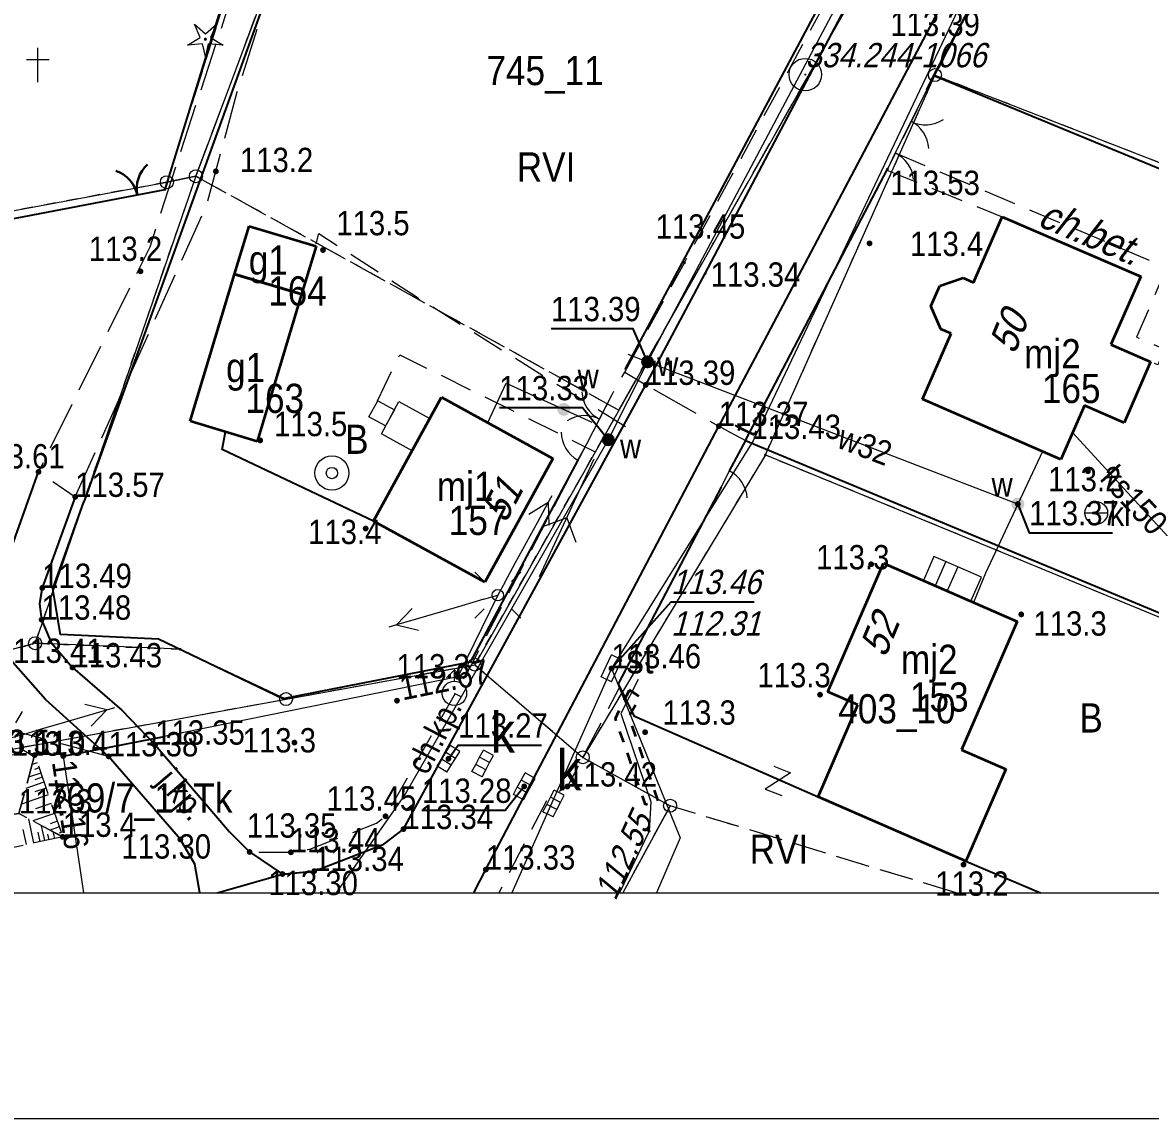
# Model space of a CAD drawing. Extents: x 6512885 to 6513481, y 5959590 to 5960000.
# Drawn here: x 6513321 to 6513390.5, y 5959590.2 to 5959657.7 of the extents above; entities that cross this region are included whole.
import ezdxf
from ezdxf.enums import TextEntityAlignment as Align

# ---------------------------------------------------------------- set-up
doc = ezdxf.new("R2010")
doc.units = 0
doc.header["$MEASUREMENT"] = 0
for name, pattern in [('0.7_0.7', [1.4, 0.7, -0.7]), ('2.0_1.0', [3, 2, -1]), ('217-1000', [2.8, 2.1, -0.7]), ('218-1000', [1.4, 0.7, -0.7]), ('219-1000', [0]), ('ktok02-1000', [0]), ('ktok04-1000', [0]), ('mz1.8_0.7', [2.5, 1.8, -0.7]), ('mz3.0_1.0', [4, 3, -1])]:
    doc.linetypes.add(name, pattern=pattern)
doc.layers.get('0').update_dxf_attribs({"color": 2, "linetype": 'CONTINUOUS', "lineweight": 5})
for name, color, linetype in [('000 Inne (niezydentyfikowane)', 7, 'CONTINUOUS'), ('121-Punkt osnowy szczegółowej', 7, 'CONTINUOUS'), ('121-Punkt osnowy szczegółowej-Atr103', 7, 'CONTINUOUS'), ('202-Punkt graniczny stabilizowany trwale', 7, 'CONTINUOUS'), ('203-Punkt załamania granicy działki nie stabilizowany', 7, 'CONTINUOUS'), ('210-Oznaczenie użytku', 7, 'CONTINUOUS'), ('211-Nr działki', 7, 'CONTINUOUS'), ('217-Granica konturu klasyfikcyjnego', 7, 'CONTINUOUS'), ('218-Granica użytku', 7, 'CONTINUOUS'), ('219-Linia granicy', 7, 'CONTINUOUS'), ('238-Punkt adresowy budynku', 7, 'CONTINUOUS'), ('312-Budynek (powierzchnia)', 7, 'CONTINUOUS'), ('312-Numer ewidencyjny budynku', 7, 'CONTINUOUS'), ('312-Numer ewidencyjny budynku-Atr124', 7, 'CONTINUOUS'), ('352-schody (powierzchnia)', 7, 'CONTINUOUS'), ('403-Punkt określonej wysokości', 7, 'CONTINUOUS'), ('403-Punkt określonej wysokości-Atr2', 7, 'CONTINUOUS'), ('433-Chodnik', 7, 'CONTINUOUS'), ('516-Kierunek linii eN-SEPOW', 7, 'CONTINUOUS'), ('626-Punkt rzędnej przewodu-STPOD', 7, 'CONTINUOUS'), ('626-Punkt rzędnej przewodu-STPOD-Atr2', 7, 'CONTINUOUS'), ('626-Punkt rzędnej przewodu-STPOD-Atr3', 7, 'CONTINUOUS'), ('905-Brama w ogrodzeniu', 7, 'CONTINUOUS'), ('945-Cmentarz chrześcijański', 7, 'CONTINUOUS'), ('991-Przehaczenie', 7, 'CONTINUOUS'), ('brama (linia)', 7, 'CONTINUOUS'), ('brama (linia) - symbol', 7, 'CONTINUOUS'), ('chodnik (powierzchnia)', 7, 'CONTINUOUS'), ('chodnik (powierzchnia)-Atr17', 7, 'CONTINUOUS'), ('drzewo iglaste (punkt)', 7, 'CONTINUOUS'), ('furtka (linia)', 7, 'CONTINUOUS'), ('furtka (linia) - symbol', 7, 'CONTINUOUS'), ('hydrant (punkt)', 7, 'CONTINUOUS'), ('inny obiekt trwale związany z budynkiem (powierzchnia)', 7, 'CONTINUOUS'), ('jezdnia (powierzchnia)', 7, 'CONTINUOUS'), ('jezdnia (powierzchnia)-Atr17', 7, 'CONTINUOUS'), ('kratka ściekowa (punkt)', 7, 'CONTINUOUS'), ('kratka ściekowa (punkt)-Atr17', 7, 'CONTINUOUS'), ('krawężnik (linia)', 7, 'CONTINUOUS'), ('latarnia na słupie lub maszcie (punkt)', 7, 'CONTINUOUS'), ('ogrodzenie trwałe (linia)', 7, 'CONTINUOUS'), ('osadnik kanalizacji lokalnej (dół Chambeau) (punkt)', 7, 'CONTINUOUS'), ('osadnik kanalizacji lokalnej (dół Chambeau) (punkt)-Atr17', 7, 'CONTINUOUS'), ('przepust (powierzchnia)', 7, 'CONTINUOUS'), ('przewód elektroenergetyczny (linia)', 7, 'CONTINUOUS'), ('przewód elektroenergetyczny niskiego napięcia (linia) - symbol', 7, 'CONTINUOUS'), ('przewód kanalizacyjny (linia)', 7, 'CONTINUOUS'), ('przewód kanalizacyjny (linia)-Atr1', 7, 'CONTINUOUS'), ('przewód telekomunikacyjny (linia)', 7, 'CONTINUOUS'), ('przewód telekomunikacyjny (linia)-Atr1', 7, 'CONTINUOUS'), ('przewód wodociągowy (linia)', 7, 'CONTINUOUS'), ('przewód wodociągowy (linia)-Atr1', 7, 'CONTINUOUS'), ('punkt o określonej wysokości (sieć elektroenergetyczna)', 7, 'CONTINUOUS'), ('punkt o określonej wysokości (sieć elektroenergetyczna)-Atr2', 7, 'CONTINUOUS'), ('punkt o określonej wysokości (sieć kanalizacyjna)', 7, 'CONTINUOUS'), ('punkt o określonej wysokości (sieć kanalizacyjna)-Atr2', 7, 'CONTINUOUS'), ('punkt o określonej wysokości (sieć wodociągowa)', 7, 'CONTINUOUS'), ('punkt o określonej wysokości (sieć wodociągowa)-Atr2', 7, 'CONTINUOUS'), ('punkt wysokościowy naturalny', 7, 'CONTINUOUS'), ('punkt wysokościowy naturalny-Atr2', 7, 'CONTINUOUS'), ('punkt wysokościowy sztuczny', 7, 'CONTINUOUS'), ('punkt wysokościowy sztuczny-Atr2', 7, 'CONTINUOUS'), ('Ramki i opis wydruku', 7, 'CONTINUOUS'), ('rura ochronna - przewód elektroenergetyczny (linia)', 7, 'CONTINUOUS'), ('skarpa nieumocniona (powierzchnia)', 7, 'CONTINUOUS'), ('studnia (punkt)', 7, 'CONTINUOUS'), ('szafa sterownicza - siec telekomunikacyjna (punkt)', 7, 'CONTINUOUS'), ('szafa sterownicza - siec telekomunikacyjna (punkt)-Atr17', 7, 'CONTINUOUS'), ('słup (punkt)', 7, 'CONTINUOUS'), ('zasuwa - siec wodociągowa (punkt)', 7, 'CONTINUOUS'), ('zasuwa - siec wodociągowa (punkt)-Atr17', 7, 'CONTINUOUS')]:
    doc.layers.add(name, color=color, linetype=linetype)
doc.styles.get("Standard").update_dxf_attribs({"font": 'txt', "width": 0.75})
doc.linetypes.add('902-1000', pattern='A,5,0,[1,ksztalty.shx,S=1,R=0,X=0,Y=0],5', length=10)

# ---------------------------------------------------------------- blocks, each defined once
blk = doc.blocks.new('SM011')
at = {"color": 0, "linetype": 'Continuous', "lineweight": 13}
for p, q in [((-0.848, 0.848), (-1.414, 1.414)), ((0.849, 0.848), (1.414, 1.414)), ((-0.848, -0.849), (-1.414, -1.414)), ((0.849, -0.849), (1.414, -1.414))]:
    blk.add_line(p, q, dxfattribs=at)
blk = doc.blocks.new('PW01')
at = {"linetype": 'Continuous', "lineweight": 13}
h = blk.add_hatch(color=0, dxfattribs=at)
edge = h.paths.add_edge_path()
edge.add_arc((0, 0), 0.18, 0, 360)
blk = doc.blocks.new('945')
at = {"color": 0, "linetype": 'Continuous', "lineweight": 0}
for p, q in [((0, 1.4), (0, 2.1)), ((-0.7, 1.4), (0.7, 1.4)), ((0, 0), (0, 1.4))]:
    blk.add_line(p, q, dxfattribs=at)
blk = doc.blocks.new('PW02')
at = {"linetype": 'Continuous', "lineweight": 13}
h = blk.add_hatch(color=0, dxfattribs=at)
edge = h.paths.add_edge_path()
edge.add_arc((0, 0), 0.18, 0, 360)
blk = doc.blocks.new('905')
at = {"color": 0, "linetype": 'Continuous', "lineweight": 30}
for centre, start, end in [((-2, 0), 0, 60), ((2, 0), 120, 180)]:
    blk.add_arc(centre, 2, start, end, dxfattribs=at)
blk = doc.blocks.new('OP011')
at = {"linetype": 'Continuous', "lineweight": 13}
h = blk.add_hatch(color=0, dxfattribs=at)
edge = h.paths.add_edge_path()
edge.add_arc((0, 0), 0.1, 0, 360)
at = {"color": 0, "linetype": 'Continuous', "lineweight": 13}
for p, q in [((-0.324, 0.105), (-0.679, 0.935)), ((-0.679, 0.935), (0, 0.341)), ((0, 0.341), (0.679, 0.935)), ((0.679, 0.935), (0.324, 0.105)), ((-1.099, -0.357), (-0.324, 0.105)), ((0.324, 0.105), (1.099, -0.357)), ((-0.2, -0.275), (-1.099, -0.357)), ((-0.2, -0.275), (0, -1.155)), ((0, -1.155), (0.2, -0.275)), ((1.099, -0.357), (0.2, -0.275))]:
    blk.add_line(p, q, dxfattribs=at)
blk = doc.blocks.new('US13')
at = {"color": 0, "linetype": 'Continuous', "lineweight": 13}
for radius in [1.05, 0.35]:
    blk.add_circle((0, 0), radius, dxfattribs=at)
blk = doc.blocks.new('US05')
at = {"color": 0, "linetype": 'Continuous', "lineweight": 13}
for p, q in [((-0.75, -0.35), (-0.75, 0.35)), ((-0.75, 0.35), (-0.25, 0.35)), ((-0.25, -0.35), (-0.25, 0.35)), ((-0.25, 0.35), (0.25, 0.35)), ((0.25, -0.35), (0.25, 0.35)), ((0.25, 0.35), (0.75, 0.35)), ((0.75, -0.35), (0.75, 0.35)), ((-0.75, -0.35), (-0.25, -0.35)), ((-0.25, -0.35), (0.25, -0.35)), ((0.25, -0.35), (0.75, -0.35))]:
    blk.add_line(p, q, dxfattribs=at)
blk = doc.blocks.new('US02')
at = {"color": 0, "linetype": 'Continuous', "lineweight": 13}
for p, q in [((0, 1.45), (-0.495, 0.955)), ((0, 0.75), (0, 1.45)), ((0, 1.45), (0.495, 0.955))]:
    blk.add_line(p, q, dxfattribs=at)
blk.add_circle((0, 0), 0.75, dxfattribs=at)
blk = doc.blocks.new('SM04')
at = {"color": 0, "linetype": 'Continuous', "lineweight": 13}
blk.add_circle((0, 0), 0.35, dxfattribs=at)
blk = doc.blocks.new('516')
at = {"color": 0, "linetype": 'Continuous', "lineweight": 0}
for p, q in [((5.05, 0), (3.919, 1.131)), ((1.05, 0), (9.05, 0)), ((5.05, 0), (3.919, -1.131))]:
    blk.add_line(p, q, dxfattribs=at)
blk = doc.blocks.new('US25')
at = {"linetype": 'Continuous', "lineweight": 13}
h = blk.add_hatch(color=0, dxfattribs=at)
edge = h.paths.add_edge_path()
edge.add_arc((0, 0), 0.4, 0, 360)
blk = doc.blocks.new('621')
at = {"linetype": 'Continuous', "lineweight": 0}
h = blk.add_hatch(color=0, dxfattribs=at)
edge = h.paths.add_edge_path()
edge.add_arc((0, 0), 0.1, 0, 360)
blk = doc.blocks.new('US19')
at = {"color": 0, "linetype": 'Continuous', "lineweight": 13}
for p, q in [((-0.75, -0.35), (-0.75, 0.35)), ((-0.75, 0.35), (0.75, 0.35)), ((0.75, -0.35), (0.75, 0.35)), ((-0.75, -0.35), (0.75, -0.35))]:
    blk.add_line(p, q, dxfattribs=at)
blk = doc.blocks.new('801')
at = {"linetype": 'Continuous', "lineweight": 0}
h = blk.add_hatch(color=0, dxfattribs=at)
edge = h.paths.add_edge_path()
edge.add_arc((0, 0), 0.09, 0, 360)
blk = doc.blocks.new('991')
at = {"color": 0, "linetype": 'Continuous', "lineweight": 0}
for p, q in [((-0.55, 0.75), (0.55, 0.75)), ((0.55, 0.75), (-0.55, -0.75)), ((-0.55, -0.75), (0.55, -0.75))]:
    blk.add_line(p, q, dxfattribs=at)
blk = doc.blocks.new('US07')
at = {"color": 0, "linetype": 'Continuous', "lineweight": 13}
blk.add_line((-0.7, 0), (0.7, 0), dxfattribs=at)
blk.add_circle((0, 0), 0.7, dxfattribs=at)
blk = doc.blocks.new('OK02')
at = {"color": 0, "linetype": 'Continuous', "lineweight": 0}
for centre, start, end in [((-2, 0), 0, 60), ((2, 0), 120, 180)]:
    blk.add_arc(centre, 2, start, end, dxfattribs=at)
blk = doc.blocks.new('OK04')
at = {"color": 0, "linetype": 'Continuous', "lineweight": 0}
blk.add_arc((2, 0), 2, 120, 180, dxfattribs=at)
blk = doc.blocks.new('PE04')
at = {"color": 0, "linetype": 'Continuous', "lineweight": 13}
for p, q in [((6.5, 0), (5.288, 0.7)), ((0.9, 0), (0, 0)), ((0.9, 0), (2.3, 0)), ((2.3, 0), (3.7, 0)), ((3.7, 0), (5.1, 0)), ((5.1, 0), (6.5, 0)), ((6.5, 0), (5.288, -0.7)), ((6.5, 0), (7, 0))]:
    blk.add_line(p, q, dxfattribs=at)
blk = doc.blocks.new('203')
at = {"linetype": 'Continuous', "lineweight": 0}
h = blk.add_hatch(color=0, dxfattribs=at)
edge = h.paths.add_edge_path()
edge.add_arc((0, 0), 0.09, 0, 360)
blk = doc.blocks.new('202')
at = {"color": 0, "linetype": 'Continuous', "lineweight": 0}
blk.add_circle((0, 0), 0.4, dxfattribs=at)
blk = doc.blocks.new('121')
at = {"linetype": 'Continuous', "lineweight": 0}
h = blk.add_hatch(color=0, dxfattribs=at)
edge = h.paths.add_edge_path()
edge.add_arc((0, 0), 0.065, 0, 360)
at = {"color": 0, "linetype": 'Continuous', "lineweight": 0}
blk.add_circle((0, 0), 1, dxfattribs=at)

msp = doc.modelspace()

# ---------------------------------------------------------------- linework, layer by layer
at = {"layer": '000 Inne (niezydentyfikowane)', "color": 7, "linetype": 'Continuous', "lineweight": 13}
for p, q in [((6513321.93, 5959612.11), (6513321.61, 5959612)), ((6513322.04, 5959611.79), (6513321.77, 5959611.7)), ((6513322.15, 5959611.47), (6513321.4, 5959611.22)), ((6513322.24, 5959611.21), (6513321.78, 5959611.05)), ((6513322.34, 5959610.91), (6513321.22, 5959610.52)), ((6513322.47, 5959610.55), (6513321.78, 5959610.32)), ((6513322.61, 5959610.12), (6513320.95, 5959609.55)), ((6513323, 5959608.99), (6513321.65, 5959608.53)), ((6513322.79, 5959609.6), (6513321.83, 5959609.27)), ((6513321.73, 5959607.16), (6513321.42, 5959608.65)), ((6513323.17, 5959608.5), (6513322.72, 5959608.35)), ((6513321.27, 5959607.06), (6513321.07, 5959608)), ((6513322.1, 5959607.24), (6513321.98, 5959607.83)), ((6513322.4, 5959607.31), (6513322.2, 5959608.23)), ((6513322.66, 5959607.36), (6513322.59, 5959607.71)), ((6513323.29, 5959608.15), (6513322.72, 5959607.96)), ((6513323.01, 5959607.44), (6513322.92, 5959607.85)), ((6513323.41, 5959607.81), (6513323.28, 5959607.76))]:
    msp.add_line(p, q, dxfattribs=at)
at = {"layer": '217-Granica konturu klasyfikcyjnego', "color": 3, "linetype": '217-1000', "lineweight": 13, "flags": 128}
for points in [[(6513356.63, 5959732.11), (6513329.92, 5959647.88)], [(6513331.71, 5959648.25), (6513341.55, 5959674.57)], [(6513357.77, 5959633.83), (6513374.85, 5959664)], [(6513329.92, 5959647.88), (6513331.71, 5959648.25)], [(6513331.71, 5959648.25), (6513357.77, 5959633.83)], [(6513360.93, 5959609.46), (6513358.015, 5959604.09)], [(6513378.559, 5959604.09), (6513360.93, 5959609.46)]]:
    msp.add_lwpolyline(points, dxfattribs=at)
at = {"layer": '218-Granica użytku', "color": 3, "linetype": '218-1000', "lineweight": 13, "flags": 128}
for points in [[(6513356.63, 5959732.11), (6513329.92, 5959647.88)], [(6513396.08, 5959690.18), (6513377.25, 5959654.48)], [(6513331.71, 5959648.25), (6513341.55, 5959674.57)], [(6513357.77, 5959633.83), (6513374.85, 5959664)], [(6513366.8, 5959631.07), (6513377.25, 5959654.48)], [(6513377.25, 5959654.48), (6513395.57, 5959647.35)], [(6513329.92, 5959647.88), (6513277.51, 5959638.15)], [(6513321.8, 5959619.47), (6513331.71, 5959648.25)], [(6513331.71, 5959648.25), (6513329.92, 5959647.88)], [(6513357.77, 5959633.83), (6513331.71, 5959648.25)], [(6513348.89, 5959618.15), (6513357.77, 5959633.83)], [(6513366.8, 5959631.07), (6513355.55, 5959612.44)], [(6513404.55, 5959615.53), (6513366.8, 5959631.07)], [(6513277.66, 5959607.36), (6513321.8, 5959619.47)], [(6513321.8, 5959619.47), (6513330.73, 5959619.1)], [(6513330.73, 5959619.1), (6513337.26, 5959616.03)], [(6513337.26, 5959616.03), (6513348.89, 5959618.15)], [(6513348.89, 5959618.15), (6513355.55, 5959612.44)], [(6513319.71, 5959612.83), (6513337.26, 5959616.03)], [(6513355.55, 5959612.44), (6513360.93, 5959609.46)], [(6513360.93, 5959609.46), (6513358.015, 5959604.09)], [(6513378.559, 5959604.09), (6513360.93, 5959609.46)]]:
    msp.add_lwpolyline(points, dxfattribs=at)
at = {"layer": '219-Linia granicy', "color": 7, "linetype": '219-1000', "lineweight": 13, "flags": 128}
for points in [[(6513356.63, 5959732.11), (6513329.92, 5959647.88)], [(6513377.25, 5959654.48), (6513396.08, 5959690.18)], [(6513341.55, 5959674.57), (6513331.71, 5959648.25)], [(6513374.85, 5959664), (6513348.89, 5959618.15)], [(6513366.8, 5959631.07), (6513377.25, 5959654.48)], [(6513377.25, 5959654.48), (6513403.33, 5959644.33)], [(6513277.51, 5959638.15), (6513329.92, 5959647.88)], [(6513331.71, 5959648.25), (6513321.8, 5959619.47)], [(6513331.71, 5959648.25), (6513329.92, 5959647.88)], [(6513366.8, 5959631.07), (6513355.55, 5959612.44)], [(6513366.8, 5959631.07), (6513404.55, 5959615.53)], [(6513321.8, 5959619.47), (6513277.66, 5959607.36)], [(6513330.73, 5959619.1), (6513321.8, 5959619.47)], [(6513330.73, 5959619.1), (6513337.26, 5959616.03)], [(6513337.26, 5959616.03), (6513348.89, 5959618.15)], [(6513348.89, 5959618.15), (6513355.55, 5959612.44)], [(6513319.71, 5959612.83), (6513337.26, 5959616.03)], [(6513355.55, 5959612.44), (6513360.93, 5959609.46)], [(6513360.93, 5959609.46), (6513358.015, 5959604.09)]]:
    msp.add_lwpolyline(points, dxfattribs=at)
at = {"layer": '312-Budynek (powierzchnia)', "color": 7, "linetype": 'Continuous', "lineweight": 35, "flags": 128}
for points in [[(6513334.09, 5959642.21), (6513334.99, 5959645.17)], [(6513334.99, 5959645.17), (6513339.11, 5959643.94)], [(6513379.63, 5959641.7), (6513381.4, 5959645.75)], [(6513381.4, 5959645.75), (6513389.93, 5959642.06)], [(6513339.11, 5959643.94), (6513338.21, 5959640.97)], [(6513331.35, 5959633.15), (6513334.09, 5959642.21)], [(6513334.09, 5959642.21), (6513338.21, 5959640.97)], [(6513338.21, 5959640.97), (6513334.09, 5959642.21)], [(6513377.56, 5959641.5), (6513378.98, 5959641.98)], [(6513378.98, 5959641.98), (6513379.63, 5959641.7)], [(6513389.93, 5959642.06), (6513388.1, 5959637.87)], [(6513338.21, 5959640.97), (6513335.48, 5959631.9)], [(6513377, 5959640.24), (6513377.56, 5959641.5)], [(6513377.62, 5959638.82), (6513377, 5959640.24)], [(6513376.48, 5959634.51), (6513378.25, 5959638.55)], [(6513378.25, 5959638.55), (6513377.62, 5959638.82)], [(6513388.1, 5959637.87), (6513390.53, 5959636.82)], [(6513390.53, 5959636.82), (6513388.91, 5959633.06)], [(6513342.66, 5959626.99), (6513346.85, 5959634.63)], [(6513346.85, 5959634.63), (6513353.71, 5959630.86)], [(6513385.01, 5959630.8), (6513376.48, 5959634.51)], [(6513386.46, 5959634.12), (6513385.01, 5959630.8)], [(6513388.91, 5959633.06), (6513386.46, 5959634.12)], [(6513335.48, 5959631.9), (6513331.35, 5959633.15)], [(6513353.71, 5959630.86), (6513349.52, 5959623.24)], [(6513349.52, 5959623.24), (6513342.66, 5959626.99)], [(6513370.64, 5959616.48), (6513374.08, 5959624.4)], [(6513374.08, 5959624.4), (6513382.32, 5959620.82)], [(6513382.32, 5959620.82), (6513378.88, 5959612.9)], [(6513372.5, 5959615.67), (6513370.64, 5959616.48)], [(6513370.05, 5959610.01), (6513372.5, 5959615.67)], [(6513378.88, 5959612.9), (6513381.61, 5959611.71)], [(6513381.61, 5959611.71), (6513379.16, 5959606.05)], [(6513379.16, 5959606.05), (6513370.05, 5959610.01)]]:
    msp.add_lwpolyline(points, dxfattribs=at)
at = {"layer": '352-schody (powierzchnia)', "color": 7, "linetype": 'Continuous', "lineweight": 18}
for p, q in [((6513377.19, 5959624.82), (6513376.54, 5959623.33)), ((6513378.66, 5959624.18), (6513377.19, 5959624.82)), ((6513377.92, 5959624.5), (6513377.27, 5959623.01)), ((6513378.66, 5959624.18), (6513378.01, 5959622.69)), ((6513380.12, 5959623.55), (6513378.66, 5959624.18)), ((6513376.54, 5959623.33), (6513378.01, 5959622.69)), ((6513379.47, 5959622.06), (6513380.12, 5959623.55)), ((6513378.01, 5959622.69), (6513379.47, 5959622.06))]:
    msp.add_line(p, q, dxfattribs=at)
at = {"layer": '626-Punkt rzędnej przewodu-STPOD-Atr2', "color": 30, "flags": 128}
msp.add_lwpolyline([(6513357.32, 5959617.92), (6513360.99, 5959622.03), (6513366.113, 5959622.03)], dxfattribs=at)
at = {"layer": 'brama (linia)', "color": 7, "linetype": 'ktok02-1000', "lineweight": 18, "flags": 128}
for points in [[(6513376.76, 5959653.58), (6513374.79, 5959649.68)], [(6513355.79, 5959631.75), (6513357.36, 5959634.8)]]:
    msp.add_lwpolyline(points, dxfattribs=at)
at = {"layer": 'chodnik (powierzchnia)', "color": 7, "linetype": '2.0_1.0', "lineweight": 18, "flags": 128}
for points in [[(6513358.13, 5959636.17), (6513361.81, 5959642.91), (6513372.06, 5959661.81), (6513373.63, 5959664.72), (6513377.86, 5959672.59), (6513380.29, 5959677.32), (6513380.91, 5959678.58), (6513382.67, 5959681.81), (6513385.08, 5959686.37), (6513389.9, 5959695.46), (6513396.35, 5959707.51), (6513401.08, 5959716.48), (6513403.08, 5959720.64)], [(6513407.54, 5959715.02), (6513409.02, 5959714.41), (6513405.56, 5959708.06), (6513405.4, 5959708.14), (6513403.25, 5959704.13), (6513399.56, 5959697.19), (6513397.43, 5959692.83), (6513396.11, 5959690.14), (6513392.91, 5959684.09), (6513390.82, 5959680.17), (6513390.2, 5959679.03), (6513387.85, 5959674.55), (6513387.3, 5959673.54), (6513377.19, 5959654.45), (6513374.33, 5959648.69), (6513365.58, 5959631.96), (6513363.93, 5959632.85), (6513375.95, 5959655.54), (6513385.74, 5959674.13), (6513391.68, 5959685.1), (6513395.8, 5959692.87), (6513398.64, 5959698.23), (6513401.94, 5959704.42), (6513407.54, 5959715.03), (6513409.02, 5959714.41)], [(6513374.79, 5959649.68), (6513391.53, 5959642.62), (6513389.68, 5959638.33), (6513391.4, 5959637.59), (6513390.99, 5959636.62), (6513390.53, 5959636.82)], [(6513374.28, 5959648.63), (6513381.4, 5959645.75)], [(6513339.11, 5959644.09), (6513339.29, 5959644.72), (6513345.28, 5959640.83), (6513354.93, 5959634.83), (6513358.19, 5959632.83)], [(6513342.9, 5959634.41), (6513344.27, 5959637.25), (6513356.32, 5959631.27)], [(6513348.831, 5959604.09), (6513349.57, 5959605.52), (6513363.93, 5959632.85), (6513365.58, 5959631.96), (6513364.58, 5959630.09), (6513364.08, 5959629.09), (6513357.72, 5959616.96), (6513357.8, 5959616.72), (6513354.6, 5959610.64), (6513353.4, 5959609.94), (6513350.377, 5959604.09)]]:
    msp.add_lwpolyline(points, dxfattribs=at)
msp.add_lwpolyline([(6513337.04, 5959605.25), (6513335.02, 5959606.61), (6513337.56, 5959606.59), (6513338.73, 5959606.79), (6513342.84, 5959608.38), (6513343.39, 5959608.81), (6513348.62, 5959618.02), (6513355.79, 5959631.75), (6513357.36, 5959634.8), (6513358.13, 5959636.17), (6513359.43, 5959635.39), (6513344.5, 5959608.02), (6513343.29, 5959607.08), (6513339, 5959605.43)], close=True, dxfattribs=at)
at = {"layer": 'furtka (linia)', "color": 7, "linetype": 'ktok04-1000', "lineweight": 18, "flags": 128}
for points in [[(6513374.79, 5959649.68), (6513374.33, 5959648.69)], [(6513355.24, 5959630.76), (6513355.79, 5959631.75)], [(6513364.58, 5959630.09), (6513364.08, 5959629.09)]]:
    msp.add_lwpolyline(points, dxfattribs=at)
at = {"layer": 'inny obiekt trwale związany z budynkiem (powierzchnia)', "color": 7, "linetype": 'Continuous', "lineweight": 18, "flags": 128}
for points in [[(6513343.95, 5959633.85), (6513343.4, 5959632.86), (6513342.37, 5959633.43), (6513342.91, 5959634.41)], [(6513346.13, 5959633.32), (6513345.04, 5959631.32), (6513343.14, 5959632.37), (6513344.22, 5959634.36)]]:
    msp.add_lwpolyline(points, close=True, dxfattribs=at)
at = {"layer": 'jezdnia (powierzchnia)', "color": 7, "linetype": 'mz3.0_1.0', "lineweight": 18, "flags": 128}
for points in [[(6513359.86, 5959744.34), (6513358.04, 5959736.83), (6513355.96, 5959728.42), (6513349.86, 5959709.34), (6513345.27, 5959695.22), (6513340.9, 5959681.9), (6513336.9, 5959668.77), (6513333.6, 5959658.39), (6513331.71, 5959652.67), (6513328.86, 5959643.88), (6513322.01, 5959630.03)], [(6513324.27, 5959628.49), (6513332.4, 5959646.56), (6513334.25, 5959653.44), (6513338.96, 5959668.33), (6513342.38, 5959679.32), (6513345.41, 5959688.97), (6513347.23, 5959694.13), (6513351.48, 5959707.63), (6513358.1, 5959728.04), (6513360.9, 5959737.22), (6513362.56, 5959743.18)], [(6513333.016, 5959604.09), (6513337.04, 5959605.25), (6513339, 5959605.43), (6513343.29, 5959607.08), (6513344.5, 5959608.02), (6513359.43, 5959635.39), (6513363.93, 5959632.85), (6513349.57, 5959605.52), (6513348.831, 5959604.09)], [(6513331.959, 5959604.09), (6513331.65, 5959605.85), (6513330.75, 5959607.38), (6513326.33, 5959612.5), (6513322.43, 5959616.01), (6513320.44, 5959618.26), (6513319.64, 5959620.17), (6513319.45, 5959621.98), (6513319.83, 5959623.92), (6513322.01, 5959630.03), (6513324.27, 5959628.49), (6513322.24, 5959622.88), (6513322.07, 5959621.91), (6513322.2, 5959620.92), (6513322.78, 5959619.51), (6513324.1, 5959617.98), (6513327.14, 5959615.35), (6513329.2, 5959613.22), (6513333.77, 5959607.84), (6513335.02, 5959606.61), (6513337.04, 5959605.25), (6513333.016, 5959604.09)]]:
    msp.add_lwpolyline(points, dxfattribs=at)
msp.add_lwpolyline([(6513326.33, 5959612.5), (6513314.74, 5959615.6), (6513288.98, 5959607.39), (6513288, 5959609.99), (6513314.5, 5959618.6), (6513320.44, 5959618.26), (6513322.43, 5959616.01)], close=True, dxfattribs=at)
at = {"layer": 'krawężnik (linia)', "color": 7, "linetype": 'Continuous', "lineweight": 25, "flags": 128}
for points in [[(6513363.92, 5959632.79), (6513366.17, 5959637.04), (6513375.95, 5959655.54), (6513385.74, 5959674.13), (6513391.68, 5959685.1), (6513395.8, 5959692.87), (6513398.64, 5959698.23), (6513401.94, 5959704.42), (6513407.54, 5959715.03), (6513412.59, 5959725.76)], [(6513359.37, 5959635.28), (6513363.09, 5959642.25), (6513374.6, 5959664.06), (6513381.95, 5959677.86), (6513391.06, 5959695.04), (6513397.69, 5959707.49), (6513402.92, 5959717.3), (6513407.08, 5959724.16)], [(6513333.016, 5959604.09), (6513337.04, 5959605.25), (6513339, 5959605.43), (6513343.29, 5959607.08), (6513344.5, 5959608.02), (6513359.43, 5959635.39)], [(6513348.831, 5959604.09), (6513349.57, 5959605.52), (6513363.93, 5959632.85)], [(6513331.959, 5959604.09), (6513331.65, 5959605.85), (6513330.75, 5959607.38), (6513326.33, 5959612.5), (6513322.43, 5959616.01), (6513320.44, 5959618.26), (6513319.64, 5959620.17), (6513319.45, 5959621.98), (6513319.83, 5959623.92), (6513322.01, 5959630.03)], [(6513324.27, 5959628.49), (6513322.24, 5959622.88), (6513322.07, 5959621.91), (6513322.2, 5959620.92), (6513322.78, 5959619.51), (6513324.1, 5959617.98), (6513327.14, 5959615.35), (6513329.2, 5959613.22), (6513333.77, 5959607.84), (6513335.02, 5959606.61), (6513337.04, 5959605.25)]]:
    msp.add_lwpolyline(points, dxfattribs=at)
at = {"layer": 'ogrodzenie trwałe (linia)', "color": 7, "linetype": '902-1000', "lineweight": 25, "flags": 128}
for points in [[(6513329.79, 5959647.36), (6513338.77, 5959676.48), (6513357.86, 5959736.47), (6513328.26, 5959747.56), (6513316.66, 5959751.53)], [(6513329.8, 5959647.41), (6513230.04, 5959628.31), (6513237, 5959647.74), (6513253.99, 5959695.83), (6513263.92, 5959692.2)], [(6513341.55, 5959674.57), (6513324.81, 5959628.18)], [(6513376.76, 5959653.58), (6513377.19, 5959654.45), (6513387.3, 5959673.54)], [(6513377.86, 5959672.59), (6513373.63, 5959664.72), (6513371.89, 5959662.09), (6513361.69, 5959642.97), (6513358.15, 5959636.34)], [(6513377.19, 5959654.45), (6513400.85, 5959644.7), (6513415.45, 5959638.51), (6513418.25, 5959637.33), (6513424.64, 5959635.07), (6513453.2, 5959624.95), (6513459.01, 5959646.03), (6513461.42, 5959654.61), (6513464.19, 5959664.74), (6513459.29, 5959666.53)], [(6513365.58, 5959631.96), (6513374.33, 5959648.69)], [(6513342.66, 5959626.99), (6513333.32, 5959631.41), (6513333.53, 5959632.49)], [(6513365.58, 5959631.96), (6513364.58, 5959630.09)], [(6513365.58, 5959631.96), (6513404.56, 5959615.73)], [(6513355.24, 5959630.76), (6513348.61, 5959618.3), (6513337.07, 5959616.05), (6513329.4, 5959619.72), (6513323.36, 5959620), (6513322.9, 5959622.82), (6513324.81, 5959628.18)], [(6513364.08, 5959629.09), (6513357.72, 5959616.96), (6513358.7, 5959614.99), (6513370.05, 5959610.01)], [(6513379.16, 5959606.05), (6513383.764, 5959604.09)]]:
    msp.add_lwpolyline(points, dxfattribs=at)
at = {"layer": 'przepust (powierzchnia)', "color": 7, "linetype": '0.7_0.7', "lineweight": 35, "flags": 128}
msp.add_lwpolyline([(6513358.41, 5959616.6), (6513359.09, 5959616.16), (6513358.39, 5959614.92), (6513360.18, 5959609.73), (6513359.41, 5959609.52), (6513357.56, 5959614.84), (6513358.42, 5959616.59)], dxfattribs=at)
at = {"layer": 'przewód elektroenergetyczny (linia)', "color": 1, "linetype": 'Continuous', "lineweight": 18, "flags": 128}
msp.add_lwpolyline([(6513350.31, 5959622.43), (6513347.84, 5959617.4), (6513329.64, 5959613.71), (6513323.53, 5959612.52), (6513324.787, 5959604.09)], dxfattribs=at)
at = {"layer": 'przewód kanalizacyjny (linia)', "color": 34, "linetype": 'Continuous', "lineweight": 18, "flags": 128}
msp.add_lwpolyline([(6513385.73, 5959632.45), (6513391.62, 5959626.03), (6513392.28, 5959625.38), (6513396.28, 5959623.19), (6513410.19, 5959616.93)], dxfattribs=at)
at = {"layer": 'przewód telekomunikacyjny (linia)', "color": 30, "linetype": 'Continuous', "lineweight": 18, "flags": 128}
for points in [[(6513447.77, 5959833.31), (6513440.6, 5959809.59), (6513434.5, 5959789.48), (6513424.57, 5959753.28), (6513421.76, 5959745.47), (6513403.96, 5959706.74), (6513404.04, 5959703.94), (6513381.43, 5959664.34), (6513366.04, 5959631.94), (6513357.32, 5959617.92), (6513351.176, 5959604.09)], [(6513357.32, 5959617.92), (6513361.56, 5959607.48), (6513360.085, 5959604.09)], [(6513358.97, 5959617.23), (6513357.9, 5959615.14), (6513359.74, 5959609.69), (6513359.63, 5959607.9), (6513357.814, 5959604.09)]]:
    msp.add_lwpolyline(points, dxfattribs=at)
at = {"layer": 'przewód wodociągowy (linia)', "color": 5, "linetype": 'Continuous', "lineweight": 18, "flags": 128}
for points in [[(6513406.05, 5959724.75), (6513386.07, 5959686.83), (6513359.54, 5959636.81), (6513357.12, 5959632.01), (6513348.05, 5959616.17), (6513344.6, 5959610.18), (6513340.361, 5959604.09)], [(6513382.36, 5959628.05), (6513358.34, 5959637.27)], [(6513349.69, 5959633.07), (6513350.83, 5959635.5), (6513356.1, 5959633.1)], [(6513383.88, 5959631.29), (6513380.37, 5959623.78), (6513379.63, 5959621.99)], [(6513348.05, 5959616.17), (6513347.64, 5959616.38)]]:
    msp.add_lwpolyline(points, dxfattribs=at)
at = {"layer": 'punkt o określonej wysokości (sieć kanalizacyjna)-Atr2', "color": 7, "flags": 128}
for points in [[(6513347.27, 5959612.35), (6513347.87, 5959613.19), (6513353.003, 5959613.19)], [(6513351.94, 5959610.65), (6513350.76, 5959609.17), (6513345.637, 5959609.17)]]:
    msp.add_lwpolyline(points, dxfattribs=at)
at = {"layer": 'punkt o określonej wysokości (sieć wodociągowa)-Atr2', "color": 7, "flags": 128}
for points in [[(6513359.54, 5959636.81), (6513358.65, 5959638.85), (6513353.591, 5959638.85)], [(6513357.12, 5959632.01), (6513355.53, 5959633.98), (6513350.407, 5959633.98)], [(6513382.36, 5959628.05), (6513383.06, 5959626.27), (6513388.193, 5959626.27)]]:
    msp.add_lwpolyline(points, dxfattribs=at)
at = {"layer": 'Ramki i opis wydruku', "color": 7, "linetype": 'Continuous', "lineweight": 13, "flags": 128}
for points in [[(6512889.3, 5959590.19), (6513473.02, 5959590.19), (6513473.02, 5959999.99), (6512889.3, 5959999.99)], [(6512889.3, 5959604.09), (6513473.02, 5959604.09), (6513473.02, 5959968.09), (6512889.3, 5959968.09)]]:
    msp.add_lwpolyline(points, close=True, dxfattribs=at)
at = {"layer": 'rura ochronna - przewód elektroenergetyczny (linia)', "color": 1, "linetype": 'Continuous', "lineweight": 25, "flags": 128}
msp.add_lwpolyline([(6513323.53, 5959612.52), (6513329.64, 5959613.71)], dxfattribs=at)
at = {"layer": 'skarpa nieumocniona (powierzchnia)', "color": 7, "linetype": 'mz1.8_0.7', "lineweight": 18, "flags": 128}
for points in [[(6513321.77, 5959612.58), (6513320.8, 5959608.98), (6513308.19, 5959607.23), (6513296.87, 5959604.09), (6513289.83, 5959604.09), (6513289.78, 5959606.29), (6513308.29, 5959611.22), (6513318.18, 5959612.65)], [(6513323.5, 5959607.54), (6513320.8, 5959608.98), (6513321.77, 5959612.58)], [(6513323.5, 5959607.54), (6513308.84, 5959604.41), (6513307.74, 5959604.09), (6513296.87, 5959604.09), (6513308.19, 5959607.23), (6513320.8, 5959608.98)]]:
    msp.add_lwpolyline(points, close=True, dxfattribs=at)

# ---------------------------------------------------------------- block references
at = {"layer": '121-Punkt osnowy szczegółowej', "color": 7, "linetype": 'Continuous', "lineweight": 13}
msp.add_blockref('121', (6513369.26, 5959654.51), dxfattribs=at)
at = {"layer": '202-Punkt graniczny stabilizowany trwale', "color": 7, "linetype": 'Continuous', "lineweight": 13}
for p in [(6513377.25, 5959654.48), (6513331.71, 5959648.25), (6513329.92, 5959647.88), (6513321.8, 5959619.47), (6513348.89, 5959618.15), (6513337.26, 5959616.03), (6513355.55, 5959612.44), (6513360.93, 5959609.46)]:
    msp.add_blockref('202', p, dxfattribs=at)
at = {"layer": '203-Punkt załamania granicy działki nie stabilizowany', "color": 7, "linetype": 'Continuous', "lineweight": 13}
for p in [(6513366.8, 5959631.07), (6513330.73, 5959619.1)]:
    msp.add_blockref('203', p, dxfattribs=at)
at = {"layer": '403-Punkt określonej wysokości', "color": 7, "linetype": 'Continuous', "lineweight": 18}
for p in [(6513375.95, 5959655.54), (6513374.33, 5959648.69), (6513361.81, 5959642.91), (6513363.09, 5959642.25), (6513365.58, 5959631.96)]:
    msp.add_blockref('801', p, dxfattribs=at)
at = {"layer": '516-Kierunek linii eN-SEPOW', "color": 7, "linetype": 'Continuous', "lineweight": 13, "rotation": 65.217}
msp.add_blockref('516', (6513352.45, 5959622.62), dxfattribs=at)
at = {"layer": '626-Punkt rzędnej przewodu-STPOD', "color": 30, "linetype": 'Continuous', "lineweight": 13}
for p in [(6513357.32, 5959617.92), (6513359.63, 5959607.9)]:
    msp.add_blockref('621', p, dxfattribs=at)
at = {"layer": '905-Brama w ogrodzeniu', "color": 7, "linetype": 'Continuous', "lineweight": 25, "rotation": 11.633}
msp.add_blockref('905', (6513328.1, 5959647.08), dxfattribs=at)
at = {"layer": '945-Cmentarz chrześcijański', "color": 7, "linetype": 'Continuous', "lineweight": 13}
msp.add_blockref('945', (6513321.96, 5959654.05), dxfattribs=at)
at = {"layer": '991-Przehaczenie', "color": 7, "linetype": 'Continuous', "lineweight": 13, "rotation": 339.141}
msp.add_blockref('991', (6513367.57, 5959610.99), dxfattribs=at)
at = {"layer": 'brama (linia) - symbol', "color": 7, "linetype": 'Continuous', "lineweight": 18}
for p, rotation in [((6513375.775, 5959651.63), 243.2), ((6513356.575, 5959633.275), 62.76300000000001)]:
    msp.add_blockref('OK02', p, dxfattribs=dict(at, rotation=rotation))
at = {"layer": 'drzewo iglaste (punkt)', "color": 94, "linetype": 'Continuous', "lineweight": 13}
msp.add_blockref('OP011', (6513332.29, 5959656.69), dxfattribs=at)
at = {"layer": 'furtka (linia) - symbol', "color": 7, "linetype": 'Continuous', "lineweight": 18}
for p, rotation in [((6513374.79, 5959649.68), 245.078), ((6513355.24, 5959630.76), 60.94500000000001), ((6513364.58, 5959630.09), 243.435)]:
    msp.add_blockref('OK04', p, dxfattribs=dict(at, rotation=rotation))
at = {"layer": 'hydrant (punkt)', "color": 7, "linetype": 'Continuous', "lineweight": 18}
msp.add_blockref('US02', (6513347.64, 5959616.38), dxfattribs=at)
at = {"layer": 'kratka ściekowa (punkt)', "color": 7, "linetype": 'Continuous', "lineweight": 18}
for p, rotation in [((6513347.27, 5959612.35), 57.587), ((6513349.38, 5959612.06), 62.15199999999999), ((6513351.94, 5959610.65), 61.525), ((6513353.75, 5959609.6), 62.86500000000001)]:
    msp.add_blockref('US05', p, dxfattribs=dict(at, rotation=rotation))
at = {"layer": 'latarnia na słupie lub maszcie (punkt)', "color": 7, "linetype": 'Continuous', "lineweight": 18}
msp.add_blockref('SM011', (6513350.31, 5959622.43), dxfattribs=at)
at = {"layer": 'latarnia na słupie lub maszcie (punkt)', "color": 7, "linetype": 'Continuous', "lineweight": 18, "rotation": 14.107}
msp.add_blockref('SM011', (6513319.99, 5959613.54), dxfattribs=at)
at = {"layer": 'osadnik kanalizacji lokalnej (dół Chambeau) (punkt)', "color": 7, "linetype": 'Continuous', "lineweight": 18}
msp.add_blockref('US07', (6513387.19, 5959627.5), dxfattribs=at)
at = {"layer": 'przewód elektroenergetyczny niskiego napięcia (linia) - symbol', "color": 1, "linetype": 'Continuous', "lineweight": 18}
for p, rotation in [((6513350.31, 5959622.43), 61.432), ((6513350.31, 5959622.43), 196.341), ((6513319.99, 5959613.54), 16.341)]:
    msp.add_blockref('PE04', p, dxfattribs=dict(at, rotation=rotation))
at = {"layer": 'punkt o określonej wysokości (sieć elektroenergetyczna)', "color": 1, "linetype": 'Continuous', "lineweight": 13}
for p in [(6513347.84, 5959617.4), (6513323.53, 5959612.52)]:
    msp.add_blockref('PW01', p, dxfattribs=at)
at = {"layer": 'punkt o określonej wysokości (sieć kanalizacyjna)', "color": 34, "linetype": 'Continuous', "lineweight": 13}
for p, rotation in [((6513347.27, 5959612.35), 57.587), ((6513351.94, 5959610.65), 61.525)]:
    msp.add_blockref('PW01', p, dxfattribs=dict(at, rotation=rotation))
at = {"layer": 'punkt o określonej wysokości (sieć wodociągowa)', "color": 5, "linetype": 'Continuous', "lineweight": 13}
for p in [(6513359.54, 5959636.81), (6513357.12, 5959632.01)]:
    msp.add_blockref('PW01', p, dxfattribs=at)
at = {"layer": 'punkt o określonej wysokości (sieć wodociągowa)', "color": 5, "linetype": 'Continuous', "lineweight": 13, "rotation": 65.85}
msp.add_blockref('PW01', (6513382.36, 5959628.05), dxfattribs=at)
at = {"layer": 'punkt wysokościowy naturalny', "color": 7, "linetype": 'Continuous', "lineweight": 13}
for p in [(6513332.94, 5959648.55), (6513339.54, 5959643.7), (6513373.22, 5959644.11), (6513328.29, 5959642.39), (6513335.67, 5959631.97), (6513386.68, 5959630.07), (6513342.17, 5959626.54), (6513373.32, 5959624.34), (6513382.57, 5959621.25), (6513344.1, 5959615.93), (6513370.17, 5959616.3), (6513359.39, 5959613.99), (6513337.78, 5959613.35), (6513321.77, 5959612.58), (6513323.5, 5959607.54), (6513379.01, 5959605.83)]:
    msp.add_blockref('PW01', p, dxfattribs=at)
at = {"layer": 'punkt wysokościowy sztuczny', "color": 7, "linetype": 'Continuous', "lineweight": 13}
for p in [(6513359.43, 5959635.39), (6513363.93, 5959632.85), (6513322.01, 5959630.03), (6513324.27, 5959628.49), (6513322.24, 5959622.88), (6513322.2, 5959620.92), (6513324.1, 5959617.98), (6513357.32, 5959617.92), (6513329.2, 5959613.22), (6513326.33, 5959612.5), (6513354.6, 5959610.64), (6513343.39, 5959608.81), (6513344.5, 5959608.02), (6513330.75, 5959607.38), (6513335.02, 5959606.61), (6513337.56, 5959606.59), (6513339, 5959605.43), (6513349.57, 5959605.52), (6513337.04, 5959605.25)]:
    msp.add_blockref('PW02', p, dxfattribs=at)
at = {"layer": 'studnia (punkt)', "color": 7, "linetype": 'Continuous', "lineweight": 18}
msp.add_blockref('US13', (6513340.09, 5959629.96), dxfattribs=at)
at = {"layer": 'szafa sterownicza - siec telekomunikacyjna (punkt)', "color": 7, "linetype": 'Continuous', "lineweight": 18, "rotation": 64.384}
msp.add_blockref('US19', (6513357.32, 5959617.92), dxfattribs=at)
at = {"layer": 'słup (punkt)', "color": 7, "linetype": 'Continuous', "lineweight": 18}
msp.add_blockref('SM04', (6513350.31, 5959622.43), dxfattribs=at)
at = {"layer": 'zasuwa - siec wodociągowa (punkt)', "color": 7, "linetype": 'Continuous', "lineweight": 13}
for p in [(6513359.54, 5959636.81), (6513357.12, 5959632.01)]:
    msp.add_blockref('US25', p, dxfattribs=at)
for p, rotation in [((6513354.38, 5959633.88), 336.269), ((6513382.36, 5959628.05), 65.85)]:
    msp.add_blockref('US25', p, dxfattribs=dict(at, rotation=rotation))

# ---------------------------------------------------------------- texts
at = {"layer": '121-Punkt osnowy szczegółowej-Atr103', "color": 7, "oblique": 15, "width": 0.9}
msp.add_text('334.244-1066', height=1.5, dxfattribs=at).set_placement((6513369.26, 5959654.51), align=Align.BOTTOM_LEFT)
at = {"layer": '210-Oznaczenie użytku', "color": 3, "linetype": 'Continuous', "lineweight": 18, "width": 0.9}
for s, p in [('RVI', (6513351.48, 5959647.92)), ('B', (6513340.9, 5959631.14)), ('B', (6513386.15, 5959613.97)), ('Tk', (6513331.55, 5959609.04)), ('RVI', (6513365.83, 5959605.88))]:
    msp.add_text(s, height=1.8, dxfattribs=at).set_placement(p)
at = {"layer": '211-Nr działki', "color": 7, "linetype": 'Continuous', "lineweight": 18, "width": 0.9}
msp.add_text('745_11', height=1.8, dxfattribs=at).set_placement((6513349.61, 5959653.86))
for s, p in [('403_10', (6513378.52, 5959614.53)), ('769/7_11', (6513331.55, 5959609.04))]:
    msp.add_text(s, height=1.8, dxfattribs=at).set_placement(p, align=Align.RIGHT)
at = {"layer": '238-Punkt adresowy budynku', "color": 7, "linetype": 'Continuous', "lineweight": 18, "oblique": 15, "width": 0.9}
for s, rotation, p in [('50', 67.832, (6513380.95, 5959639.01)), ('52', 67.311, (6513372.99, 5959620.33))]:
    msp.add_text(s, height=1.8, rotation=rotation, dxfattribs=at).set_placement(p, align=Align.TOP_CENTER)
msp.add_text('51', height=1.8, rotation=62.051, dxfattribs=at).set_placement((6513351.35, 5959627.87), align=Align.CENTER)
at = {"layer": '312-Numer ewidencyjny budynku', "color": 7, "linetype": 'Continuous', "lineweight": 18, "width": 0.9}
for s, p in [('164', (6513336.16, 5959642.08)), ('165', (6513383.84, 5959636.07)), ('163', (6513334.76, 5959635.46)), ('157', (6513347.29, 5959627.94)), ('153', (6513375.71, 5959617.06))]:
    msp.add_text(s, height=1.8, dxfattribs=at).set_placement(p, align=Align.TOP_LEFT)
at = {"layer": '312-Numer ewidencyjny budynku-Atr124', "color": 7, "width": 0.9}
for s, p in [('g1', (6513336.17, 5959643.08)), ('mj2', (6513384.49, 5959637.31)), ('g1', (6513334.77, 5959636.46)), ('mj1', (6513348.3, 5959629.14)), ('mj2', (6513376.9, 5959618.48))]:
    msp.add_text(s, height=1.8, dxfattribs=at).set_placement(p, align=Align.MIDDLE_CENTER)
at = {"layer": '403-Punkt określonej wysokości-Atr2', "color": 7, "width": 0.9}
for s, p in [('113.39', (6513374.5, 5959656.89)), ('113.53', (6513374.5, 5959647.09)), ('113.45', (6513360.04, 5959644.4)), ('113.34', (6513363.43, 5959641.44)), ('113.43', (6513365.94, 5959632.06))]:
    msp.add_text(s, height=1.5, dxfattribs=at).set_placement(p)
at = {"layer": '433-Chodnik', "color": 7, "linetype": 'Continuous', "lineweight": 18, "oblique": 15, "width": 0.9}
msp.add_text('ch.bet.', height=1.8, rotation=-22.867, dxfattribs=at).set_placement((6513383.48, 5959645.23))
at = {"layer": '626-Punkt rzędnej przewodu-STPOD-Atr2', "color": 30, "oblique": 15, "width": 0.9}
msp.add_text('113.46', height=1.5, dxfattribs=at).set_placement((6513360.99, 5959622.045), align=Align.BOTTOM_LEFT)
msp.add_text('112.55', height=1.5, rotation=65.322, dxfattribs=at).set_placement((6513357.56, 5959603.55))
at = {"layer": '626-Punkt rzędnej przewodu-STPOD-Atr3', "color": 30, "oblique": 15, "width": 0.9}
msp.add_text('112.31', height=1.5, dxfattribs=at).set_placement((6513360.99, 5959619.495), align=Align.BOTTOM_LEFT)
at = {"layer": 'chodnik (powierzchnia)-Atr17', "color": 7, "width": 0.9}
msp.add_text('ch.kp.', height=1.5, rotation=62.674, dxfattribs=at).set_placement((6513345.95, 5959611.28))
at = {"layer": 'jezdnia (powierzchnia)-Atr17', "color": 7, "width": 0.9}
msp.add_text('j.kp.', height=1.5, rotation=310.345, dxfattribs=at).set_placement((6513329.22, 5959610.92))
at = {"layer": 'kratka ściekowa (punkt)-Atr17', "color": 7, "width": 0.9}
for p in [(6513349.87, 5959612.72), (6513353.95, 5959610.41)]:
    msp.add_text('k', height=2.5, dxfattribs=at).set_placement(p)
at = {"layer": 'osadnik kanalizacji lokalnej (dół Chambeau) (punkt)-Atr17', "color": 7, "width": 0.9}
msp.add_text('kl', height=1.5, dxfattribs=at).set_placement((6513388.01, 5959626.7))
at = {"layer": 'przewód kanalizacyjny (linia)-Atr1', "color": 34, "width": 0.9}
msp.add_text('ks150', height=1.5, rotation=-47.466, dxfattribs=at).set_placement((6513387.91, 5959630.07), align=Align.MIDDLE_LEFT)
at = {"layer": 'przewód telekomunikacyjny (linia)-Atr1', "color": 30, "width": 0.9}
msp.add_text('t', height=1.5, rotation=64.592, dxfattribs=at).set_placement((6513366.1, 5959632.08))
at = {"layer": 'przewód wodociągowy (linia)-Atr1', "color": 5, "width": 0.9}
msp.add_text('w32', height=1.5, rotation=-20.992, dxfattribs=at).set_placement((6513371.39, 5959632.26), align=Align.MIDDLE_LEFT)
at = {"layer": 'punkt o określonej wysokości (sieć elektroenergetyczna)-Atr2', "color": 1, "width": 0.9}
for s, rotation, p in [('112.67', 11.461, (6513344.3, 5959616.68)), ('112.16', 278.478, (6513323.57, 5959612.26))]:
    msp.add_text(s, height=1.5, rotation=rotation, dxfattribs=at).set_placement(p, align=Align.MIDDLE_LEFT)
at = {"layer": 'punkt o określonej wysokości (sieć kanalizacyjna)-Atr2', "color": 34, "width": 0.9}
for s, p in [('113.27', (6513347.87, 5959613.205)), ('113.28', (6513345.637, 5959609.185))]:
    msp.add_text(s, height=1.5, dxfattribs=at).set_placement(p, align=Align.BOTTOM_LEFT)
at = {"layer": 'punkt o określonej wysokości (sieć wodociągowa)-Atr2', "color": 5, "width": 0.9}
for s, p in [('113.39', (6513353.591, 5959638.865)), ('113.33', (6513350.407, 5959633.995)), ('113.37', (6513383.06, 5959626.285))]:
    msp.add_text(s, height=1.5, dxfattribs=at).set_placement(p, align=Align.BOTTOM_LEFT)
at = {"layer": 'punkt wysokościowy naturalny-Atr2', "color": 7, "width": 0.9}
for s, p in [('113.2', (6513334.42, 5959648.5)), ('113.5', (6513340.36, 5959644.61)), ('113.2', (6513325.11, 5959643.03)), ('113.4', (6513375.71, 5959643.33)), ('113.5', (6513336.52, 5959632.23)), ('113.2', (6513384.22, 5959628.83)), ('113.4', (6513338.62, 5959625.58)), ('113.3', (6513369.93, 5959624.02)), ('113.3', (6513383.32, 5959619.94)), ('113.3', (6513344.07, 5959617.3)), ('113.3', (6513366.31, 5959616.75)), ('113.3', (6513360.46, 5959614.45)), ('113.5', (6513318.18, 5959612.65)), ('113.0', (6513320.37, 5959612.54)), ('113.4', (6513321.77, 5959612.58)), ('113.3', (6513334.59, 5959612.74)), ('112.3', (6513320.8, 5959608.98)), ('113.4', (6513323.5, 5959607.54)), ('113.2', (6513377.27, 5959603.91))]:
    msp.add_text(s, height=1.5, dxfattribs=at).set_placement(p)
at = {"layer": 'punkt wysokościowy sztuczny-Atr2', "color": 7, "width": 0.9}
for s, p in [('113.39', (6513359.43, 5959635.39)), ('113.37', (6513363.93, 5959632.85)), ('113.61', (6513318.1, 5959630.24)), ('113.57', (6513324.27, 5959628.49)), ('113.49', (6513322.24, 5959622.88)), ('113.48', (6513322.2, 5959620.92)), ('113.41', (6513320.44, 5959618.26)), ('113.43', (6513324.1, 5959617.98)), ('113.46', (6513357.32, 5959617.92)), ('113.35', (6513329.2, 5959613.22)), ('113.38', (6513326.33, 5959612.5)), ('113.42', (6513354.6, 5959610.64)), ('113.45', (6513339.76, 5959609.16)), ('113.35', (6513334.85, 5959607.49)), ('113.34', (6513344.5, 5959608.02)), ('113.30', (6513327.12, 5959606.2)), ('113.44', (6513337.56, 5959606.59)), ('113.34', (6513339, 5959605.43)), ('113.33', (6513349.57, 5959605.52)), ('113.30', (6513336.17, 5959603.95))]:
    msp.add_text(s, height=1.5, dxfattribs=at).set_placement(p)
at = {"layer": 'szafa sterownicza - siec telekomunikacyjna (punkt)-Atr17', "color": 7, "width": 0.9}
msp.add_text('st', height=1.8, dxfattribs=at).set_placement((6513358.23, 5959617.61))
at = {"layer": 'zasuwa - siec wodociągowa (punkt)-Atr17', "color": 7, "width": 0.9}
for p in [(6513360.13, 5959635.93), (6513355.23, 5959635.18), (6513357.84, 5959630.87), (6513380.74, 5959628.5)]:
    msp.add_text('w', height=1.5, dxfattribs=at).set_placement(p)

doc.saveas('drawing.dxf')
